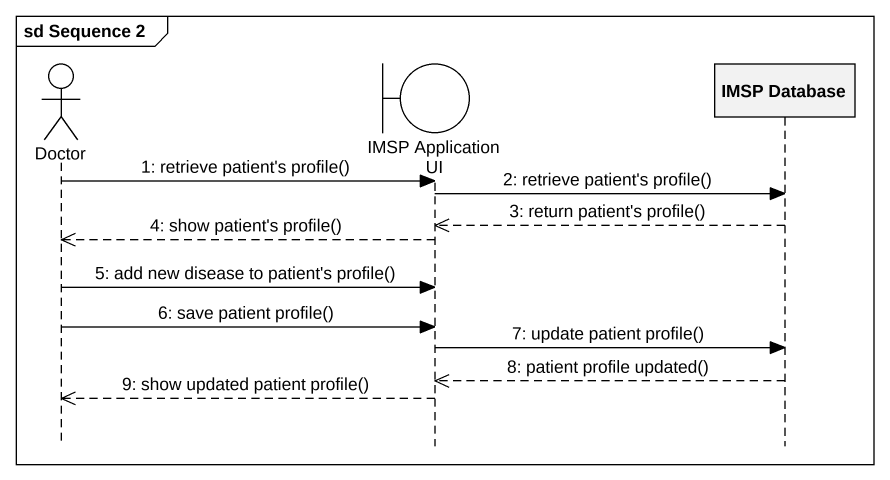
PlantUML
@startuml
mainframe sd Sequence 2
hide footbox
actor Doctor
boundary "IMSP Application UI" as IMSP_Application_UI
participant "IMSP Database" as IMSP_Database

Doctor -> IMSP_Application_UI : 1: retrieve patient's profile()
IMSP_Application_UI -> IMSP_Database : 2: retrieve patient's profile()
IMSP_Database -->> IMSP_Application_UI : 3: return patient's profile()
IMSP_Application_UI -->> Doctor : 4: show patient's profile()
Doctor -> IMSP_Application_UI : 5: add new disease to patient's profile()
Doctor -> IMSP_Application_UI : 6: save patient profile()
IMSP_Application_UI -> IMSP_Database : 7: update patient profile()
IMSP_Database -->> IMSP_Application_UI : 8: patient profile updated()
IMSP_Application_UI -->> Doctor : 9: show updated patient profile()
@enduml
